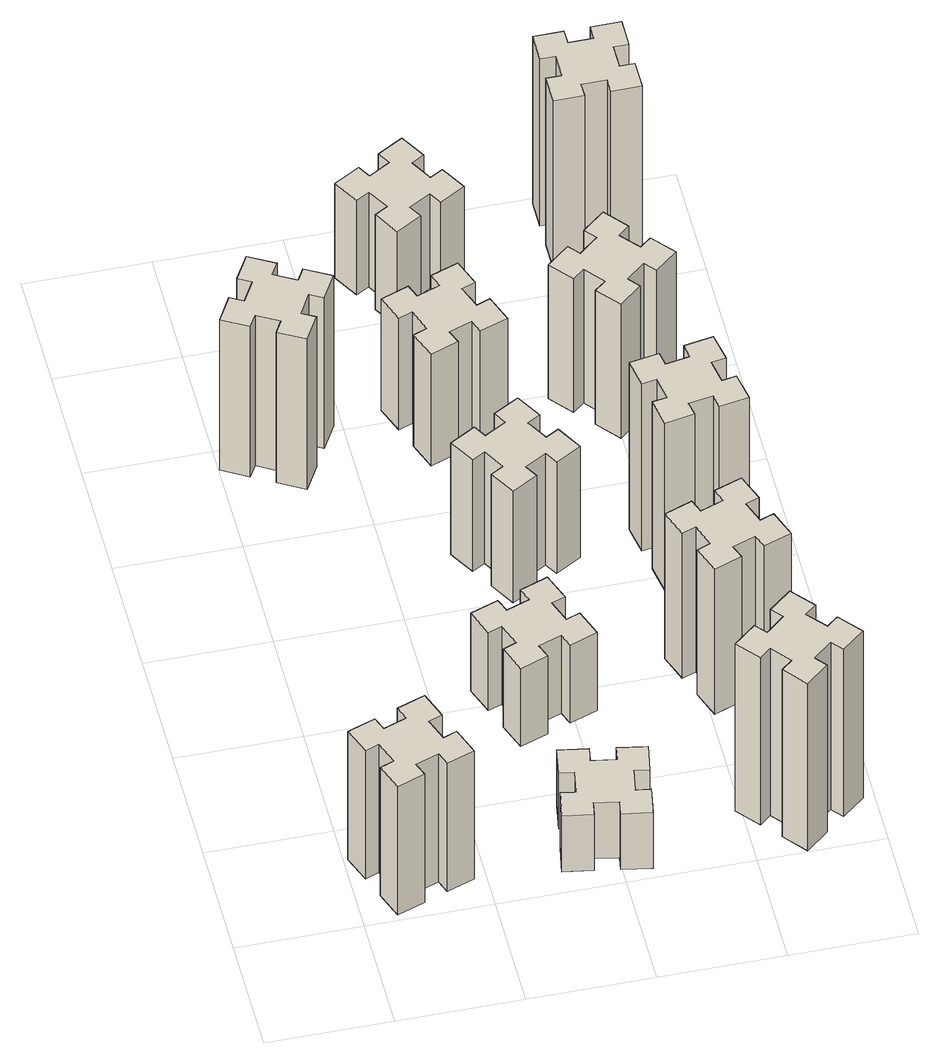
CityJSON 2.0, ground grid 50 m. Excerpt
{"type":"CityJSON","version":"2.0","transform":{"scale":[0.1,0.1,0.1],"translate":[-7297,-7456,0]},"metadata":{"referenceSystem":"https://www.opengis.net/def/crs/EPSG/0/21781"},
"CityObjects":{
"building1":{"type":"Building","attributes":{"class":"1000","function":"1000","usage":"1000","yearOfConstruction":2016,"roofType":"1000","measuredHeight":69,"storeysAboveGround":30,"storeysBelowGround":0},"geometry":[{"type":"Solid","lod":"1","boundaries":[[[[0,1,2,3,4,5,6,7,8,9,10,11,12,13,14,15,16,17,18,19]],[[17,16,20,21]],[[16,15,22,20]],[[15,14,23,22]],[[14,13,24,23]],[[13,12,25,24]],[[12,11,26,25]],[[11,10,27,26]],[[10,9,28,27]],[[9,8,29,28]],[[8,7,30,29]],[[7,6,31,30]],[[6,5,32,31]],[[5,4,33,32]],[[4,3,34,33]],[[3,2,35,34]],[[2,1,36,35]],[[1,0,37,36]],[[0,19,38,37]],[[19,18,39,38]],[[18,17,21,39]],[[24,25,26,27,28,29,30,31,32,33,34,35,36,37,38,39,21,20,22,23]]]]}]},
"building2":{"type":"Building","attributes":{"class":"1000","function":"1000","usage":"1000","yearOfConstruction":2016,"roofType":"1000","measuredHeight":81,"storeysAboveGround":30,"storeysBelowGround":0},"geometry":[{"type":"Solid","lod":"1","boundaries":[[[[40,41,42,43,44,45,46,47,48,49,50,51,52,53,54,55,56,57,58,59]],[[57,56,60,61]],[[56,55,62,60]],[[55,54,63,62]],[[54,53,64,63]],[[53,52,65,64]],[[52,51,66,65]],[[51,50,67,66]],[[50,49,68,67]],[[49,48,69,68]],[[48,47,70,69]],[[47,46,71,70]],[[46,45,72,71]],[[45,44,73,72]],[[44,43,74,73]],[[43,42,75,74]],[[42,41,76,75]],[[41,40,77,76]],[[40,59,78,77]],[[59,58,79,78]],[[58,57,61,79]],[[64,65,66,67,68,69,70,71,72,73,74,75,76,77,78,79,61,60,62,63]]]]}]},
"building3":{"type":"Building","attributes":{"class":"1000","function":"1000","usage":"1000","yearOfConstruction":2016,"roofType":"1000","measuredHeight":30,"storeysAboveGround":30,"storeysBelowGround":0},"geometry":[{"type":"Solid","lod":"1","boundaries":[[[[80,81,82,83,84,85,86,87,88,89,90,91,92,93,94,95,96,97,98,99]],[[97,96,100,101]],[[96,95,102,100]],[[95,94,103,102]],[[94,93,104,103]],[[93,92,105,104]],[[92,91,106,105]],[[91,90,107,106]],[[90,89,108,107]],[[89,88,109,108]],[[88,87,110,109]],[[87,86,111,110]],[[86,85,112,111]],[[85,84,113,112]],[[84,83,114,113]],[[83,82,115,114]],[[82,81,116,115]],[[81,80,117,116]],[[80,99,118,117]],[[99,98,119,118]],[[98,97,101,119]],[[104,105,106,107,108,109,110,111,112,113,114,115,116,117,118,119,101,100,102,103]]]]}]},
"building4":{"type":"Building","attributes":{"class":"1000","function":"1000","usage":"1000","yearOfConstruction":2016,"roofType":"1000","measuredHeight":42,"storeysAboveGround":30,"storeysBelowGround":0},"geometry":[{"type":"Solid","lod":"1","boundaries":[[[[120,121,122,123,124,125,126,127,128,129,130,131,132,133,134,135,136,137,138,139]],[[137,136,140,141]],[[136,135,142,140]],[[135,134,143,142]],[[134,133,144,143]],[[133,132,145,144]],[[132,131,146,145]],[[131,130,147,146]],[[130,129,148,147]],[[129,128,149,148]],[[128,127,150,149]],[[127,126,151,150]],[[126,125,152,151]],[[125,124,153,152]],[[124,123,154,153]],[[123,122,155,154]],[[122,121,156,155]],[[121,120,157,156]],[[120,139,158,157]],[[139,138,159,158]],[[138,137,141,159]],[[144,145,146,147,148,149,150,151,152,153,154,155,156,157,158,159,141,140,142,143]]]]}]},
"building5":{"type":"Building","attributes":{"class":"1000","function":"1000","usage":"1000","yearOfConstruction":2016,"roofType":"1000","measuredHeight":60,"storeysAboveGround":30,"storeysBelowGround":0},"geometry":[{"type":"Solid","lod":"1","boundaries":[[[[160,161,162,163,164,165,166,167,168,169,170,171,172,173,174,175,176,177,178,179]],[[177,176,180,181]],[[176,175,182,180]],[[175,174,183,182]],[[174,173,184,183]],[[173,172,185,184]],[[172,171,186,185]],[[171,170,187,186]],[[170,169,188,187]],[[169,168,189,188]],[[168,167,190,189]],[[167,166,191,190]],[[166,165,192,191]],[[165,164,193,192]],[[164,163,194,193]],[[163,162,195,194]],[[162,161,196,195]],[[161,160,197,196]],[[160,179,198,197]],[[179,178,199,198]],[[178,177,181,199]],[[184,185,186,187,188,189,190,191,192,193,194,195,196,197,198,199,181,180,182,183]]]]}]},
"building6":{"type":"Building","attributes":{"class":"1000","function":"1000","usage":"1000","yearOfConstruction":2016,"roofType":"1000","measuredHeight":60,"storeysAboveGround":30,"storeysBelowGround":0},"geometry":[{"type":"Solid","lod":"1","boundaries":[[[[200,201,202,203,204,205,206,207,208,209,210,211,212,213,214,215,216,217,218,219]],[[217,216,220,221]],[[216,215,222,220]],[[215,214,223,222]],[[214,213,224,223]],[[213,212,225,224]],[[212,211,226,225]],[[211,210,227,226]],[[210,209,228,227]],[[209,208,229,228]],[[208,207,230,229]],[[207,206,231,230]],[[206,205,232,231]],[[205,204,233,232]],[[204,203,234,233]],[[203,202,235,234]],[[202,201,236,235]],[[201,200,237,236]],[[200,219,238,237]],[[219,218,239,238]],[[218,217,221,239]],[[224,225,226,227,228,229,230,231,232,233,234,235,236,237,238,239,221,220,222,223]]]]}]},
"building7":{"type":"Building","attributes":{"class":"1000","function":"1000","usage":"1000","yearOfConstruction":2016,"roofType":"1000","measuredHeight":90,"storeysAboveGround":30,"storeysBelowGround":0},"geometry":[{"type":"Solid","lod":"1","boundaries":[[[[240,241,242,243,244,245,246,247,248,249,250,251,252,253,254,255,256,257,258,259]],[[257,256,260,261]],[[256,255,262,260]],[[255,254,263,262]],[[254,253,264,263]],[[253,252,265,264]],[[252,251,266,265]],[[251,250,267,266]],[[250,249,268,267]],[[249,248,269,268]],[[248,247,270,269]],[[247,246,271,270]],[[246,245,272,271]],[[245,244,273,272]],[[244,243,274,273]],[[243,242,275,274]],[[242,241,276,275]],[[241,240,277,276]],[[240,259,278,277]],[[259,258,279,278]],[[258,257,261,279]],[[264,265,266,267,268,269,270,271,272,273,274,275,276,277,278,279,261,260,262,263]]]]}]},
"building8":{"type":"Building","attributes":{"class":"1000","function":"1000","usage":"1000","yearOfConstruction":2016,"roofType":"1000","measuredHeight":51,"storeysAboveGround":30,"storeysBelowGround":0},"geometry":[{"type":"Solid","lod":"1","boundaries":[[[[280,281,282,283,284,285,286,287,288,289,290,291,292,293,294,295,296,297,298,299]],[[297,296,300,301]],[[296,295,302,300]],[[295,294,303,302]],[[294,293,304,303]],[[293,292,305,304]],[[292,291,306,305]],[[291,290,307,306]],[[290,289,308,307]],[[289,288,309,308]],[[288,287,310,309]],[[287,286,311,310]],[[286,285,312,311]],[[285,284,313,312]],[[284,283,314,313]],[[283,282,315,314]],[[282,281,316,315]],[[281,280,317,316]],[[280,299,318,317]],[[299,298,319,318]],[[298,297,301,319]],[[304,305,306,307,308,309,310,311,312,313,314,315,316,317,318,319,301,300,302,303]]]]}]},
"building9":{"type":"Building","attributes":{"class":"1000","function":"1000","usage":"1000","yearOfConstruction":2016,"roofType":"1000","measuredHeight":78,"storeysAboveGround":30,"storeysBelowGround":0},"geometry":[{"type":"Solid","lod":"1","boundaries":[[[[320,321,322,323,324,325,326,327,328,329,330,331,332,333,334,335,336,337,338,339]],[[337,336,340,341]],[[336,335,342,340]],[[335,334,343,342]],[[334,333,344,343]],[[333,332,345,344]],[[332,331,346,345]],[[331,330,347,346]],[[330,329,348,347]],[[329,328,349,348]],[[328,327,350,349]],[[327,326,351,350]],[[326,325,352,351]],[[325,324,353,352]],[[324,323,354,353]],[[323,322,355,354]],[[322,321,356,355]],[[321,320,357,356]],[[320,339,358,357]],[[339,338,359,358]],[[338,337,341,359]],[[344,345,346,347,348,349,350,351,352,353,354,355,356,357,358,359,341,340,342,343]]]]}]},
"building10":{"type":"Building","attributes":{"class":"1000","function":"1000","usage":"1000","yearOfConstruction":2016,"roofType":"1000","measuredHeight":90,"storeysAboveGround":30,"storeysBelowGround":0},"geometry":[{"type":"Solid","lod":"1","boundaries":[[[[360,361,362,363,364,365,366,367,368,369,370,371,372,373,374,375,376,377,378,379]],[[377,376,380,381]],[[376,375,382,380]],[[375,374,383,382]],[[374,373,384,383]],[[373,372,385,384]],[[372,371,386,385]],[[371,370,387,386]],[[370,369,388,387]],[[369,368,389,388]],[[368,367,390,389]],[[367,366,391,390]],[[366,365,392,391]],[[365,364,393,392]],[[364,363,394,393]],[[363,362,395,394]],[[362,361,396,395]],[[361,360,397,396]],[[360,379,398,397]],[[379,378,399,398]],[[378,377,381,399]],[[384,385,386,387,388,389,390,391,392,393,394,395,396,397,398,399,381,380,382,383]]]]}]},
"building11":{"type":"Building","attributes":{"class":"1000","function":"1000","usage":"1000","yearOfConstruction":2016,"roofType":"1000","measuredHeight":72,"storeysAboveGround":30,"storeysBelowGround":0},"geometry":[{"type":"Solid","lod":"1","boundaries":[[[[400,401,402,403,404,405,406,407,408,409,410,411,412,413,414,415,416,417,418,419]],[[417,416,420,421]],[[416,415,422,420]],[[415,414,423,422]],[[414,413,424,423]],[[413,412,425,424]],[[412,411,426,425]],[[411,410,427,426]],[[410,409,428,427]],[[409,408,429,428]],[[408,407,430,429]],[[407,406,431,430]],[[406,405,432,431]],[[405,404,433,432]],[[404,403,434,433]],[[403,402,435,434]],[[402,401,436,435]],[[401,400,437,436]],[[400,419,438,437]],[[419,418,439,438]],[[418,417,421,439]],[[424,425,426,427,428,429,430,431,432,433,434,435,436,437,438,439,421,420,422,423]]]]}]},
"building12":{"type":"Building","attributes":{"class":"1000","function":"1000","usage":"1000","yearOfConstruction":2016,"roofType":"1000","measuredHeight":90,"storeysAboveGround":30,"storeysBelowGround":0},"geometry":[{"type":"Solid","lod":"1","boundaries":[[[[440,441,442,443,444,445,446,447,448,449,450,451,452,453,454,455,456,457,458,459]],[[457,456,460,461]],[[456,455,462,460]],[[455,454,463,462]],[[454,453,464,463]],[[453,452,465,464]],[[452,451,466,465]],[[451,450,467,466]],[[450,449,468,467]],[[449,448,469,468]],[[448,447,470,469]],[[447,446,471,470]],[[446,445,472,471]],[[445,444,473,472]],[[444,443,474,473]],[[443,442,475,474]],[[442,441,476,475]],[[441,440,477,476]],[[440,459,478,477]],[[459,458,479,478]],[[458,457,461,479]],[[464,465,466,467,468,469,470,471,472,473,474,475,476,477,478,479,461,460,462,463]]]]}]}
},
"vertices":[
[245,366,0],[151,332,0],[130,388,0],[17,347,0],[59,234,0],[115,255,0],[149,161,0],[93,140,0],[134,27,0],[247,69,0],[226,125,0],[320,159,0],[340,103,0],[453,144,0],[412,257,0],[356,236,0],[322,330,0],[378,350,0],[337,463,0],[224,422,0],[322,330,690],[378,350,690],[356,236,690],[412,257,690],[453,144,690],[340,103,690],[320,159,690],[226,125,690],[247,69,690],[134,27,690],[93,140,690],[149,161,690],[115,255,690],[59,234,690],[17,347,690],[130,388,690],[151,332,690],[245,366,690],[224,422,690],[337,463,690],
[334,2536,0],[247,2586,0],[277,2638,0],[173,2698,0],[113,2594,0],[165,2564,0],[115,2477,0],[63,2507,0],[3,2403,0],[107,2343,0],[137,2395,0],[224,2345,0],[194,2293,0],[298,2233,0],[358,2337,0],[306,2367,0],[356,2454,0],[408,2424,0],[468,2528,0],[364,2588,0],[356,2454,810],[408,2424,810],[306,2367,810],[358,2337,810],[298,2233,810],[194,2293,810],[224,2345,810],[137,2395,810],[107,2343,810],[3,2403,810],[63,2507,810],[115,2477,810],[165,2564,810],[113,2594,810],[173,2698,810],[277,2638,810],[247,2586,810],[334,2536,810],[364,2588,810],[468,2528,810],
[876,314,0],[858,215,0],[799,226,0],[778,107,0],[897,87,0],[907,146,0],[1005,128,0],[995,69,0],[1113,48,0],[1134,167,0],[1075,177,0],[1092,275,0],[1151,265,0],[1172,383,0],[1054,404,0],[1044,345,0],[945,362,0],[956,421,0],[837,442,0],[817,324,0],[945,362,300],[956,421,300],[1044,345,300],[1054,404,300],[1172,383,300],[1151,265,300],[1092,275,300],[1075,177,300],[1134,167,300],[1113,48,300],[995,69,300],[1005,128,300],[907,146,300],[897,87,300],[778,107,300],[799,226,300],[858,215,300],[876,314,300],[817,324,300],[837,442,300],
[996,976,0],[962,1070,0],[1018,1090,0],[977,1203,0],[864,1162,0],[885,1106,0],[791,1072,0],[770,1128,0],[657,1087,0],[699,974,0],[755,995,0],[789,901,0],[733,880,0],[774,767,0],[887,809,0],[866,865,0],[960,899,0],[980,843,0],[1093,884,0],[1052,997,0],[960,899,420],[980,843,420],[866,865,420],[887,809,420],[774,767,420],[733,880,420],[789,901,420],[755,995,420],[699,974,420],[657,1087,420],[770,1128,420],[791,1072,420],[885,1106,420],[864,1162,420],[977,1203,420],[1018,1090,420],[962,1070,420],[996,976,420],[1052,997,420],[1093,884,420],
[1096,1737,0],[1046,1824,0],[1098,1854,0],[1038,1958,0],[934,1898,0],[964,1846,0],[877,1796,0],[847,1848,0],[743,1788,0],[803,1684,0],[855,1714,0],[905,1627,0],[853,1597,0],[913,1493,0],[1017,1553,0],[987,1605,0],[1074,1655,0],[1104,1603,0],[1208,1663,0],[1148,1767,0],[1074,1655,600],[1104,1603,600],[987,1605,600],[1017,1553,600],[913,1493,600],[853,1597,600],[905,1627,600],[855,1714,600],[803,1684,600],[743,1788,600],[847,1848,600],[877,1796,600],[964,1846,600],[934,1898,600],[1038,1958,600],[1098,1854,600],[1046,1824,600],[1096,1737,600],[1148,1767,600],[1208,1663,600],
[866,2345,0],[960,2379,0],[980,2323,0],[1093,2364,0],[1052,2477,0],[996,2456,0],[962,2550,0],[1018,2570,0],[977,2683,0],[864,2642,0],[885,2586,0],[791,2552,0],[770,2608,0],[657,2567,0],[699,2454,0],[755,2475,0],[789,2381,0],[733,2360,0],[774,2247,0],[887,2289,0],[789,2381,600],[733,2360,600],[755,2475,600],[699,2454,600],[657,2567,600],[770,2608,600],[791,2552,600],[885,2586,600],[864,2642,600],[977,2683,600],[1018,2570,600],[962,2550,600],[996,2456,600],[1052,2477,600],[1093,2364,600],[980,2323,600],[960,2379,600],[866,2345,600],[887,2289,600],[774,2247,600],
[1748,129,0],[1824,193,0],[1863,147,0],[1955,224,0],[1878,316,0],[1832,278,0],[1767,354,0],[1813,393,0],[1736,485,0],[1644,408,0],[1683,362,0],[1606,297,0],[1568,343,0],[1476,266,0],[1553,174,0],[1599,213,0],[1663,136,0],[1617,98,0],[1694,6,0],[1786,83,0],[1663,136,900],[1617,98,900],[1599,213,900],[1553,174,900],[1476,266,900],[1568,343,900],[1606,297,900],[1683,362,900],[1644,408,900],[1736,485,900],[1813,393,900],[1767,354,900],[1832,278,900],[1878,316,900],[1955,224,900],[1863,147,900],[1824,193,900],[1748,129,900],[1786,83,900],[1694,6,900],
[996,3217,0],[946,3304,0],[998,3334,0],[938,3438,0],[834,3378,0],[864,3326,0],[777,3276,0],[747,3328,0],[643,3268,0],[703,3164,0],[755,3194,0],[805,3107,0],[753,3077,0],[813,2973,0],[917,3033,0],[887,3085,0],[974,3135,0],[1004,3083,0],[1108,3143,0],[1048,3247,0],[974,3135,510],[1004,3083,510],[887,3085,510],[917,3033,510],[813,2973,510],[753,3077,510],[805,3107,510],[755,3194,510],[703,3164,510],[643,3268,510],[747,3328,510],[777,3276,510],[864,3326,510],[834,3378,510],[938,3438,510],[998,3334,510],[946,3304,510],[996,3217,510],[1048,3247,510],[1108,3143,510],
[1495,995,0],[1529,901,0],[1473,880,0],[1514,767,0],[1627,809,0],[1606,865,0],[1700,899,0],[1720,843,0],[1833,884,0],[1792,997,0],[1736,976,0],[1702,1070,0],[1758,1090,0],[1717,1203,0],[1604,1162,0],[1625,1106,0],[1531,1072,0],[1510,1128,0],[1397,1087,0],[1439,974,0],[1531,1072,780],[1510,1128,780],[1625,1106,780],[1604,1162,780],[1717,1203,780],[1758,1090,780],[1702,1070,780],[1736,976,780],[1792,997,780],[1833,884,780],[1720,843,780],[1700,899,780],[1606,865,780],[1627,809,780],[1514,767,780],[1473,880,780],[1529,901,780],[1495,995,780],[1439,974,780],[1397,1087,780],
[1645,1742,0],[1547,1725,0],[1537,1784,0],[1418,1763,0],[1439,1645,0],[1498,1655,0],[1516,1557,0],[1457,1547,0],[1477,1428,0],[1596,1449,0],[1585,1508,0],[1684,1526,0],[1694,1467,0],[1812,1487,0],[1791,1606,0],[1732,1595,0],[1715,1694,0],[1774,1704,0],[1753,1822,0],[1635,1801,0],[1715,1694,900],[1774,1704,900],[1732,1595,900],[1791,1606,900],[1812,1487,900],[1694,1467,900],[1684,1526,900],[1585,1508,900],[1596,1449,900],[1477,1428,900],[1457,1547,900],[1516,1557,900],[1498,1655,900],[1439,1645,900],[1418,1763,900],[1537,1784,900],[1547,1725,900],[1645,1742,900],[1635,1801,900],[1753,1822,900],
[1399,2433,0],[1463,2356,0],[1417,2318,0],[1494,2226,0],[1586,2303,0],[1548,2349,0],[1624,2413,0],[1663,2367,0],[1755,2444,0],[1678,2536,0],[1632,2498,0],[1567,2574,0],[1613,2613,0],[1536,2705,0],[1444,2628,0],[1483,2582,0],[1406,2517,0],[1368,2563,0],[1276,2486,0],[1353,2394,0],[1406,2517,720],[1368,2563,720],[1483,2582,720],[1444,2628,720],[1536,2705,720],[1613,2613,720],[1567,2574,720],[1632,2498,720],[1678,2536,720],[1755,2444,720],[1663,2367,720],[1624,2413,720],[1548,2349,720],[1586,2303,720],[1494,2226,720],[1417,2318,720],[1463,2356,720],[1399,2433,720],[1353,2394,720],[1276,2486,720],
[1565,3195,0],[1665,3195,0],[1665,3135,0],[1785,3135,0],[1785,3255,0],[1725,3255,0],[1725,3355,0],[1785,3355,0],[1785,3475,0],[1665,3475,0],[1665,3415,0],[1565,3415,0],[1565,3475,0],[1445,3475,0],[1445,3355,0],[1505,3355,0],[1505,3255,0],[1445,3255,0],[1445,3135,0],[1565,3135,0],[1505,3255,900],[1445,3255,900],[1505,3355,900],[1445,3355,900],[1445,3475,900],[1565,3475,900],[1565,3415,900],[1665,3415,900],[1665,3475,900],[1785,3475,900],[1785,3355,900],[1725,3355,900],[1725,3255,900],[1785,3255,900],[1785,3135,900],[1665,3135,900],[1665,3195,900],[1565,3195,900],[1565,3135,900],[1445,3135,900]
]}
